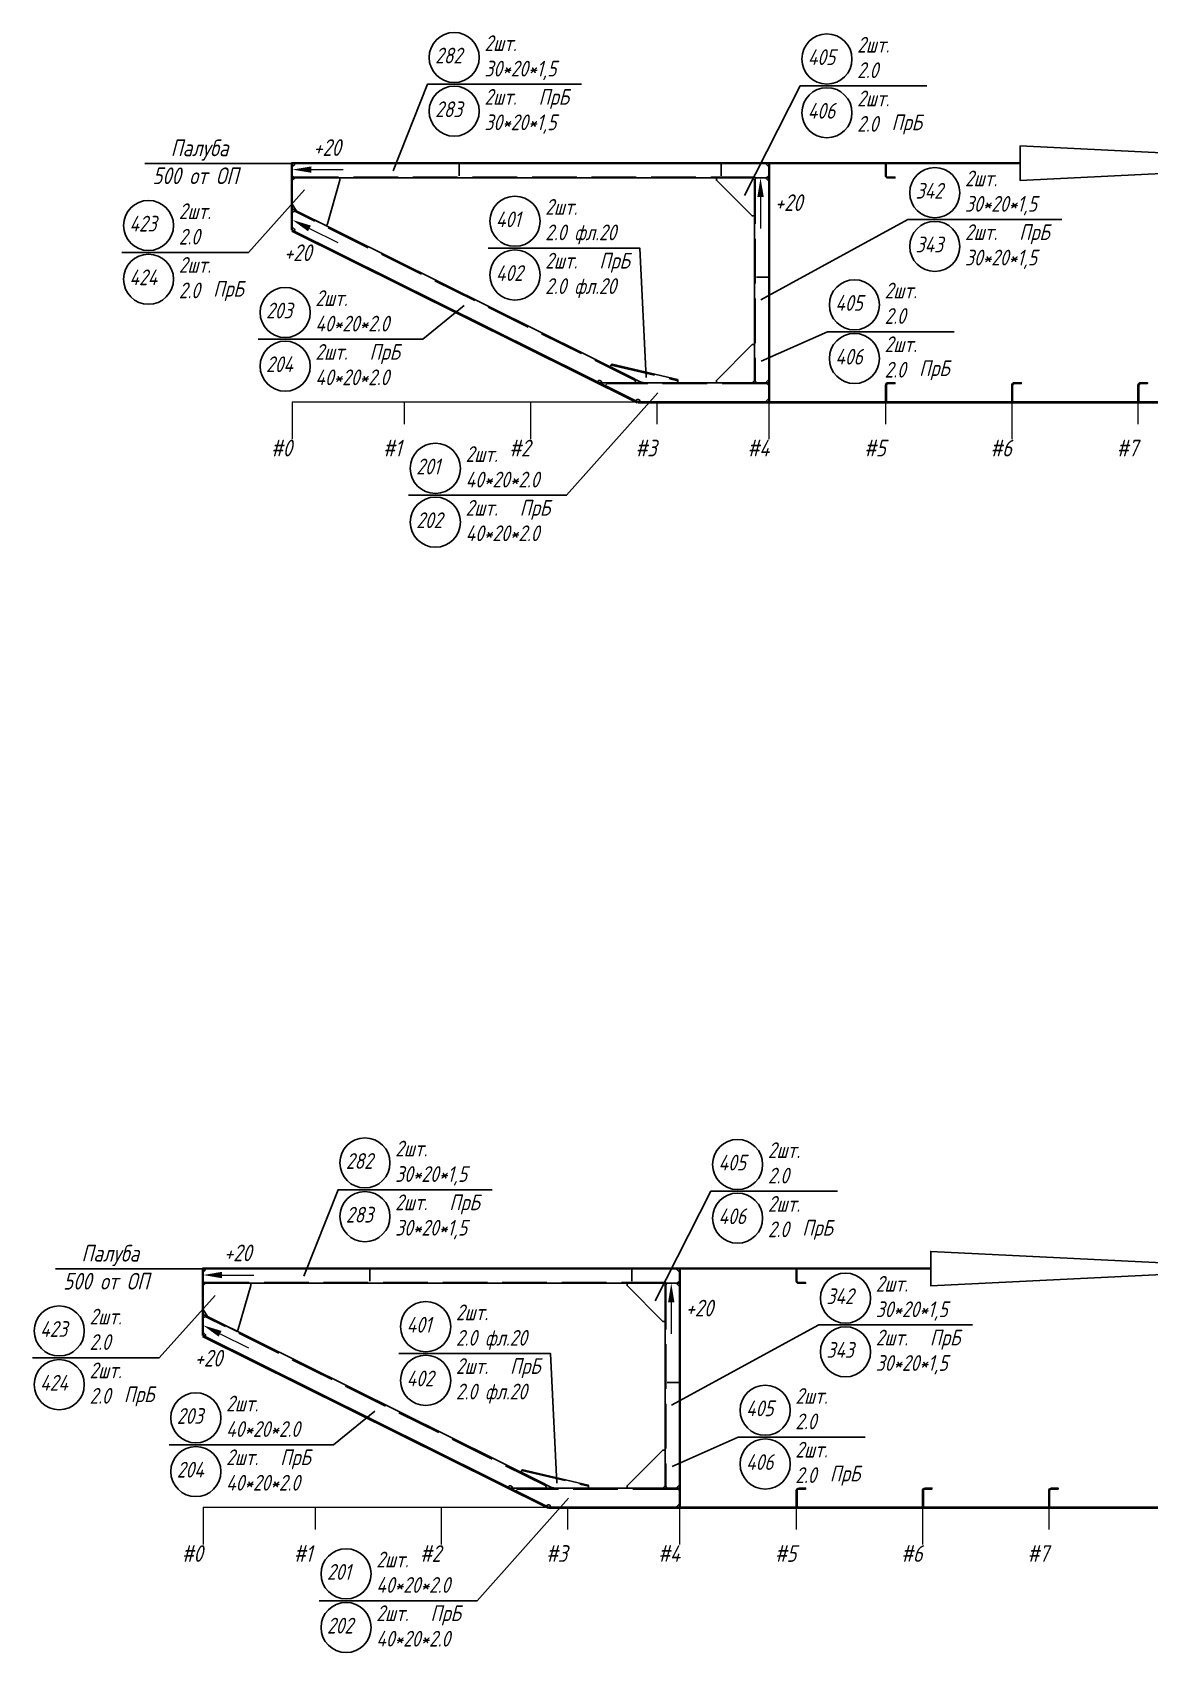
# Model space of a CAD drawing. Header units: millimetres. Extents: x 76485 to 135355, y 8208 to 18817.
# Drawn here: x 76923 to 79268, y 8353 to 11753 of the extents above; entities that cross this region are included whole.
import ezdxf
from ezdxf.enums import TextEntityAlignment as Align

# ---------------------------------------------------------------- set-up
doc = ezdxf.new("R2010")
doc.units = ezdxf.units.MM
doc.linetypes.add('Short_dashed', pattern=[5, 3.75, -1.25])
doc.layers.add('-1', color=7, linetype='Continuous')
doc.styles.get("Standard").update_dxf_attribs({"font": 'ГОСТ тип А наклонный.ttf'})
doc.styles.add('ГОСТ', font='ГОСТ тип А.ttf', dxfattribs={"oblique": 15})

# ---------------------------------------------------------------- blocks, each defined once
blk = doc.blocks.new('A$C128E1BCE')
at = {"linetype": 'Continuous', "lineweight": 9}
blk.add_line((40, 0), (106.5, 0), dxfattribs=at)
at = {"linetype": 'Continuous'}
blk.add_solid([(40, 6.7), (40, -6.7), (0, 0)], dxfattribs=at)

msp = doc.modelspace()

# ---------------------------------------------------------------- linework, layer by layer
at = {"layer": '-1', "color": 1, "lineweight": 0}
for p, q in [((77468.3, 10977.8), (82182.5, 10977.8)), ((77468.3, 10977.8), (77468.3, 10899.7)), ((77703.3, 10977.8), (77703.3, 10931)), ((77968.3, 10977.8), (77968.3, 10899.7)), ((78233.3, 10977.8), (78233.3, 10931)), ((78468.3, 10977.8), (78468.3, 10899.7)), ((78713.3, 10977.8), (78713.3, 10931)), ((78978.3, 10977.8), (78978.3, 10899.7)), ((79243.3, 10977.8), (79243.3, 10931)), ((77280.9, 8658.1), (81995.1, 8658.1)), ((77280.9, 8658.1), (77280.9, 8579.9)), ((77515.9, 8658.1), (77515.9, 8611.2)), ((77780.9, 8658.1), (77780.9, 8579.9)), ((78045.9, 8658.1), (78045.9, 8611.2)), ((78280.9, 8658.1), (78280.9, 8579.9)), ((78525.9, 8658.1), (78525.9, 8611.2)), ((78790.9, 8658.1), (78790.9, 8579.9)), ((79055.9, 8658.1), (79055.9, 8611.2))]:
    msp.add_line(p, q, dxfattribs=at)
at = {"color": 3, "ltscale": 25}
for p, q in [((78995.8, 11479.3), (77466.8, 11479.3)), ((77466.8, 11337.8), (77466.8, 11477.8)), ((78995.8, 11477.8), (77466.8, 11477.8)), ((77468.3, 11337.8), (77468.3, 11477.8)), ((77468.3, 11477.8), (77468.3, 11452.3)), ((78468.3, 11477.8), (77468.3, 11477.8)), ((77818.3, 11452.3), (77818.3, 11477.8)), ((78368.3, 11452.3), (78368.3, 11477.8)), ((78468.3, 10977.8), (78468.3, 11477.8)), ((78468.3, 11452.3), (78468.3, 11477.8)), ((78469.8, 10977.8), (78469.8, 11477.8)), ((78713.3, 11452.3), (78713.3, 11477.8)), ((78714.8, 11452.3), (78714.8, 11477.8)), ((77568.3, 11447.8), (77468.3, 11447.8)), ((77468.3, 11447.8), (77468.3, 11382.5)), ((77473.3, 11447.8), (77468.3, 11442.8)), ((78468.3, 11447.8), (78442.8, 11447.8)), ((78468.3, 11017.8), (78468.3, 11447.8)), ((77468.3, 11392.5), (77477.3, 11378)), ((77468.3, 11375.8), (77468.3, 11337.8)), ((77467.4, 11336), (78192.4, 10976)), ((77468.3, 11337.8), (78193.3, 10977.8)), ((77468.3, 11337.8), (78112.8, 11017.8)), ((78468.3, 11239.3), (78442.8, 11239.3)), ((78112.8, 11017.8), (78189.2, 11017.8)), ((78442.8, 11017.8), (78468.3, 11017.8)), ((78124.8, 11011.8), (78193.3, 10977.8)), ((78468.3, 10977.8), (78468.3, 11011.8)), ((78713.3, 10977.8), (78713.3, 11011.9)), ((78715.3, 10977.8), (78715.3, 11011.9)), ((78978.3, 10977.8), (78978.3, 11011.9)), ((78980.3, 10977.8), (78980.3, 11011.9)), ((79243.3, 10977.8), (79243.3, 11011.9)), ((79245.3, 10977.8), (79245.3, 11011.9)), ((82082.5, 10977.8), (78193.3, 10977.8)), ((78193.3, 10977.8), (78468.3, 10977.8)), ((82082.5, 10975.8), (78193.3, 10975.8)), ((78808.4, 9159.6), (77279.4, 9159.6)), ((77279.4, 9018.1), (77279.4, 9158.1)), ((78808.4, 9158.1), (77279.4, 9158.1)), ((77280.9, 9018.1), (77280.9, 9158.1)), ((77280.9, 9158.1), (77280.9, 9132.6)), ((78280.9, 9158.1), (77280.9, 9158.1)), ((77630.9, 9132.6), (77630.9, 9158.1)), ((78180.9, 9132.6), (78180.9, 9158.1)), ((78280.9, 8658.1), (78280.9, 9158.1)), ((78280.9, 9132.6), (78280.9, 9158.1)), ((78282.4, 8658.1), (78282.4, 9158.1)), ((78525.9, 9132.5), (78525.9, 9158.1)), ((78527.4, 9132.5), (78527.4, 9158.1)), ((77380.9, 9128.1), (77280.9, 9128.1)), ((77280.9, 9128.1), (77280.9, 9062.7)), ((77285.9, 9128.1), (77280.9, 9123.1)), ((78280.9, 9128.1), (78255.4, 9128.1)), ((78280.9, 8698.1), (78280.9, 9128.1)), ((77280.9, 9072.7), (77289.9, 9058.3)), ((77280.9, 9056), (77280.9, 9018.1)), ((77280, 9016.3), (78005, 8656.3)), ((77280.9, 9018.1), (78005.9, 8658.1)), ((77280.9, 9018.1), (77925.3, 8698.1)), ((78280.9, 8919.6), (78255.4, 8919.6)), ((77925.3, 8698.1), (78001.8, 8698.1)), ((77937.4, 8692.1), (78005.9, 8658.1)), ((78255.4, 8698.1), (78280.9, 8698.1)), ((78280.9, 8658.1), (78280.9, 8692.1)), ((78525.9, 8658.1), (78525.9, 8692.1)), ((78527.9, 8658.1), (78527.9, 8692.1)), ((78790.9, 8658.1), (78790.9, 8692.1)), ((78792.9, 8658.1), (78792.9, 8692.1)), ((79055.9, 8658.1), (79055.9, 8692.1)), ((79057.9, 8658.1), (79057.9, 8692.1)), ((81895.1, 8658.1), (78005.9, 8658.1)), ((78005.9, 8658.1), (78280.9, 8658.1)), ((81895.1, 8656.1), (78005.9, 8656.1))]:
    msp.add_line(p, q, dxfattribs=at)
at = {"color": 3, "linetype": 'Short_dashed', "ltscale": 25}
for p, q in [((77471.4, 11449.3), (78465.3, 11449.3)), ((78187.4, 11023.3), (77473.8, 11377.6)), ((77284, 9129.5), (78277.8, 9129.5)), ((78000, 8703.5), (77286.4, 9057.8))]:
    msp.add_line(p, q, dxfattribs=at)
at = {"color": 1, "linetype": 'Short_dashed', "ltscale": 25}
for p, q in [((78439.8, 11444.8), (78439.8, 11020.9)), ((78464.2, 11015.9), (78128.9, 11015.9)), ((78252.3, 9125), (78252.3, 8701.1)), ((78276.8, 8696.1), (77941.5, 8696.1))]:
    msp.add_line(p, q, dxfattribs=at)
at = {"color": 2, "linetype": 'Short_dashed', "ltscale": 25}
for p, q in [((78137.4, 11054.9), (78277.7, 11022.1)), ((77949.9, 8735.1), (78090.3, 8702.4))]:
    msp.add_line(p, q, dxfattribs=at)
at = {"color": 1, "ltscale": 25}
for points in [[(78075, 11644.1), (77751.8, 11644.1), (77680, 11462.6)], [(78800, 11640.8), (78534, 11640.8), (78417.6, 11410.7)], [(78442.8, 11447.8), (78438.3, 11443.3), (78438.3, 11022.4), (78442.8, 11017.8)], [(77110.1, 11291.4), (77376.1, 11291.4), (77493.6, 11422.3)], [(79083.7, 11360.3), (78760.5, 11360.3), (78451.7, 11191.8)], [(77879.3, 11300.4), (78197.7, 11300.4), (78210.7, 11028.5)], [(77396.9, 11109), (77742, 11109), (77829, 11179.7)], [(78857.8, 11124.9), (78591.8, 11124.9), (78452.7, 11063.1)], [(78468.3, 11011.8), (78462.2, 11017.9), (78130.9, 11017.9), (78124.8, 11011.8)], [(78719.3, 11017.9), (78733.2, 11017.9), (78733.2, 11015.9), (78719.3, 11015.9)], [(78984.3, 11017.9), (78998.2, 11017.9), (78998.2, 11015.9), (78984.3, 11015.9)], [(79249.3, 11017.9), (79263.2, 11017.9), (79263.2, 11015.9), (79249.3, 11015.9)], [(77712.2, 10781.7), (78043.9, 10781.7), (78235.5, 10996.8)], [(77887.6, 9324.3), (77564.3, 9324.3), (77492.6, 9142.8)], [(78612.6, 9321), (78346.6, 9321), (78230.2, 9090.9)], [(78255.4, 9128.1), (78250.8, 9123.5), (78250.8, 8702.6), (78255.4, 8698.1)], [(76922.7, 8971.6), (77188.7, 8971.6), (77306.2, 9102.6)], [(78896.3, 9040.5), (78573.1, 9040.5), (78264.3, 8872)], [(77691.8, 8980.6), (78010.3, 8980.6), (78023.3, 8708.7)], [(77209.5, 8789.2), (77554.6, 8789.2), (77641.6, 8859.9)], [(78670.4, 8805.1), (78404.4, 8805.1), (78265.3, 8743.3)], [(77524.8, 8461.9), (77856.5, 8461.9), (78048.1, 8677)], [(78280.9, 8692.1), (78274.8, 8698.1), (77943.5, 8698.1), (77937.4, 8692.1)], [(78531.9, 8698.1), (78545.8, 8698.1), (78545.8, 8696.1), (78531.9, 8696.1)], [(78796.9, 8698.1), (78810.8, 8698.1), (78810.8, 8696.1), (78796.9, 8696.1)], [(79061.9, 8698.1), (79075.8, 8698.1), (79075.8, 8696.1), (79061.9, 8696.1)]]:
    msp.add_lwpolyline(points, dxfattribs=at)
for points in [[(80468.3, 11442.4), (80468.3, 11514.7), (78995.8, 11442.4), (78995.8, 11514.7)], [(80280.9, 9122.7), (80280.9, 9195), (78808.4, 9122.7), (78808.4, 9195)]]:
    msp.add_lwpolyline(points, close=True)
for points in [[(77158.4, 11477.8), (77466.8, 11477.8)], [(76971, 9158.1), (77279.4, 9158.1)]]:
    msp.add_lwpolyline(points)
at = {"color": 3, "ltscale": 25}
for points in [[(77468.3, 11452.3), (77472.9, 11447.8), (78463.8, 11447.8), (78468.3, 11452.3)], [(77540, 11346.9), (77542.2, 11351.4), (77568.3, 11442.8), (77568.3, 11447.8)], [(78717.8, 11447.8), (78733.3, 11447.8), (78733.3, 11449.3), (78717.8, 11449.3)], [(77468.3, 11382.5), (77486.1, 11373.7), (77540, 11346.9)], [(78189.2, 11017.8), (78186.5, 11026), (77476.4, 11378.5), (77468.3, 11375.8)], [(77280.9, 9132.6), (77285.5, 9128), (78276.3, 9128), (78280.9, 9132.6)], [(77352.6, 9027.1), (77354.8, 9031.6), (77380.9, 9123.1), (77380.9, 9128.1)], [(78530.4, 9128), (78545.8, 9128), (78545.8, 9129.5), (78530.4, 9129.5)], [(77280.9, 9062.7), (77298.7, 9053.9), (77352.6, 9027.1)], [(78001.8, 8698.1), (77999.1, 8706.2), (77289, 9058.8), (77280.9, 9056)]]:
    msp.add_lwpolyline(points, dxfattribs=at)
at = {"color": 2, "ltscale": 25}
for points in [[(78433.3, 11447.8), (78358.3, 11447.8), (78358.3, 11442.8), (78433.3, 11367.8), (78438.3, 11367.8), (78438.3, 11442.8), (78433.3, 11447.8)], [(78433.3, 11017.8), (78358.3, 11017.8), (78358.3, 11022.8), (78433.3, 11097.8), (78438.3, 11097.8), (78438.3, 11022.8), (78433.3, 11017.8)], [(78277.7, 11022.8), (78277.7, 11017.8), (78207.7, 11017.8), (78198.2, 11020), (78135.5, 11051), (78137.7, 11055.5)], [(78137.7, 11055.5), (78139.3, 11056.5), (78276.7, 11024.4), (78277.7, 11022.8)], [(78245.9, 9128.1), (78170.9, 9128.1), (78170.9, 9123.1), (78245.9, 9048.1), (78250.9, 9048.1), (78250.9, 9123.1), (78245.9, 9128.1)], [(78245.9, 8698.1), (78170.9, 8698.1), (78170.9, 8703.1), (78245.9, 8778.1), (78250.9, 8778.1), (78250.9, 8703.1), (78245.9, 8698.1)], [(78090.3, 8703.1), (78090.3, 8698.1), (78020.3, 8698.1), (78010.8, 8700.3), (77948, 8731.2), (77950.3, 8735.7)], [(77950.3, 8735.7), (77951.8, 8736.7), (78089.3, 8704.6), (78090.3, 8703.1)]]:
    msp.add_lwpolyline(points, dxfattribs=at)
at = {"color": 1, "ltscale": 25}
for centre in [(77808.1, 11700.4), (78590.4, 11697.1), (77808.1, 11587.7), (78590.4, 11584.4), (78816.8, 11416.6), (77166.5, 11347.8), (77935.6, 11356.7), (78816.8, 11303.9), (77935.6, 11244), (77166.5, 11235), (78648.1, 11181.3), (77453.2, 11165.3), (78648.1, 11068.6), (77453.2, 11052.6), (77768.5, 10838.1), (77768.5, 10725.3), (77620.7, 9380.6), (78402.9, 9377.3), (77620.7, 9267.9), (78402.9, 9264.6), (78629.4, 9096.8), (76979.1, 9028), (77748.2, 9037), (78629.4, 8984.1), (77748.2, 8924.2), (76979.1, 8915.3), (78460.7, 8861.5), (77265.8, 8845.6), (77265.8, 8732.8), (78460.7, 8748.8), (77581.1, 8518.3), (77581.1, 8405.6)]:
    msp.add_circle(centre, 52.6, dxfattribs=at)
at = {"color": 3, "ltscale": 25}
for centre, radius, start, end in [((77468.3, 11477.8), 5, 270.0022, 0.012), ((78468.3, 11477.8), 5, 179.988, 269.9978), ((78468.3, 11447.8), 5, 179.9881, 269.9982), ((78717.8, 11452.3), 4.5, 179.9814, 269.9967), ((78717.8, 11452.3), 3, 179.998, 269.9993), ((77468.3, 11337.8), 5, 333.5813, 89.9963), ((78112.8, 11017.8), 5, 0.0029, 153.5907), ((78468.3, 11017.8), 5, 90.0022, 180.012), ((78719.3, 11011.9), 6, 90.0007, 180.002), ((78984.3, 11011.9), 6, 90.0007, 180.002), ((79249.3, 11011.9), 6, 90.0007, 180.002), ((78193.3, 10977.8), 5, 359.9826, 153.605), ((78468.3, 10977.8), 5, 90.0013, 180.0118), ((78719.3, 11011.9), 4, 89.9982, 179.9895), ((78984.3, 11011.9), 4, 89.9982, 179.9895), ((79249.3, 11011.9), 4, 89.9982, 179.9895), ((77280.9, 9158.1), 5, 270.0022, 0.012), ((78280.9, 9158.1), 5, 179.988, 269.9978), ((78280.9, 9128.1), 5, 179.9881, 269.9982), ((78530.4, 9132.5), 4.5, 179.9814, 269.9967), ((78530.4, 9132.5), 3, 179.998, 269.9993), ((77280.9, 9018.1), 5, 333.5813, 89.9963), ((77925.3, 8698.1), 5, 0.0029, 153.5907), ((78280.9, 8698.1), 5, 90.0022, 180.012), ((78531.9, 8692.1), 6, 90.0007, 180.002), ((78531.9, 8692.1), 4, 89.9982, 179.9895), ((78796.9, 8692.1), 6, 90.0007, 180.002), ((78796.9, 8692.1), 4, 89.9982, 179.9895), ((79061.9, 8692.1), 6, 90.0007, 180.002), ((79061.9, 8692.1), 4, 89.9982, 179.9895), ((78005.9, 8658.1), 5, 359.9826, 153.605), ((78280.9, 8658.1), 5, 90.0013, 180.0118)]:
    msp.add_arc(centre, radius, start, end, dxfattribs=at)

# ---------------------------------------------------------------- block references
at = {"xscale": -1}
for p, rotation in [((77468.3, 11465.1), 180), ((78451.1, 11447.8), 89.99999999999999), ((77468.3, 11359.5), 153.5932938546056), ((77280.9, 9145.3), 180), ((78263.7, 9128.1), 89.99999999999997), ((77280.9, 9039.8), 153.5932938546056)]:
    msp.add_blockref('A$C128E1BCE', p, dxfattribs=dict(at, rotation=rotation))

# ---------------------------------------------------------------- texts
at = {"layer": '-1', "color": 1, "lineweight": 0, "style": 'ГОСТ', "oblique": 15}
for p in [(77422.8, 10863.2), (77235.4, 8543.4)]:
    msp.add_text('#0', height=35, dxfattribs=at).set_placement(p)
for s, p in [('#1', (77657.8, 10863.2)), ('#2', (77922.8, 10863.2)), ('#3', (78187.6, 10863.2)), ('#4', (78422.8, 10863.2)), ('#5', (78667.8, 10863.2)), ('#6', (78932.8, 10863.2)), ('#7', (79197.8, 10863.2)), ('#1', (77470.4, 8543.4)), ('#2', (77735.4, 8543.4)), ('#3', (78000.2, 8543.4)), ('#4', (78235.4, 8543.4)), ('#5', (78480.4, 8543.4)), ('#6', (78745.4, 8543.4)), ('#7', (79010.4, 8543.4))]:
    msp.add_text(s, height=35, rotation=360, dxfattribs=at).set_placement(p)
at = {"color": 7, "ltscale": 25, "style": 'ГОСТ', "oblique": 15}
for p in [(77871.5, 11713.9), (78653.8, 11710.6), (77871.5, 11601.2), (78653.8, 11597.9), (78880.2, 11430.1), (77229.9, 11361.3), (77999, 11370.3), (78880.2, 11317.4), (77999, 11257.5), (77229.9, 11248.6), (78711.5, 11194.8), (77516.6, 11178.9), (77516.6, 11066.1), (78711.5, 11082.1), (77831.9, 10851.6), (77831.9, 10738.9), (77684.1, 9394.2), (78466.4, 9390.9), (77684.1, 9281.4), (78466.4, 9278.1), (78692.8, 9110.4), (77811.6, 9050.5), (77042.5, 9041.5), (78692.8, 8997.6), (77042.5, 8928.8), (77811.6, 8937.8), (77329.2, 8859.1), (78524.1, 8875), (77329.2, 8746.4), (78524.1, 8762.3), (77644.5, 8531.8), (77644.5, 8419.1)]:
    msp.add_text('2шт.', height=33, dxfattribs=at).set_placement(p)
at = {"color": 1, "ltscale": 25, "style": 'ГОСТ', "oblique": 15}
for s, p in [('282', (77768, 11687.9)), ('405', (78550.2, 11684.6)), ('30*20*1,5', (77871.5, 11660.5)), ('2.0', (78653.8, 11657.2)), ('283', (77768, 11575.2)), ('406', (78550.2, 11571.9)), ('30*20*1,5', (77871.5, 11547.8)), ('2.0', (78653.8, 11544.5)), ('342', (78776.7, 11404.1)), ('30*20*1,5', (78880.2, 11376.7)), ('423', (77126.3, 11335.2)), ('401', (77895.5, 11344.2)), ('2.0', (77229.9, 11307.8)), ('2.0 фл.20', (77999, 11316.8)), ('343', (78776.7, 11291.4)), ('30*20*1,5', (78880.2, 11264)), ('424', (77126.3, 11222.5)), ('402', (77895.5, 11231.5)), ('2.0', (77229.9, 11195.1)), ('2.0 фл.20', (77999, 11204.1)), ('405', (78608, 11168.8)), ('203', (77413.1, 11152.8)), ('40*20*2.0', (77516.6, 11125.4)), ('2.0', (78711.5, 11141.4)), ('406', (78608, 11056)), ('204', (77413.1, 11040.1)), ('2.0', (78711.5, 11028.6)), ('40*20*2.0', (77516.6, 11012.7)), ('201', (77728.4, 10825.5)), ('40*20*2.0', (77831.9, 10798.1)), ('202', (77728.4, 10712.8)), ('40*20*2.0', (77831.9, 10685.4)), ('282', (77580.6, 9368.1)), ('405', (78362.8, 9364.8)), ('30*20*1,5', (77684.1, 9340.7)), ('2.0', (78466.4, 9337.4)), ('283', (77580.6, 9255.4)), ('406', (78362.8, 9252.1)), ('30*20*1,5', (77684.1, 9228)), ('2.0', (78466.4, 9224.7)), ('342', (78589.3, 9084.3)), ('30*20*1,5', (78692.8, 9056.9)), ('423', (76938.9, 9015.5)), ('401', (77708.1, 9024.4)), ('2.0', (77042.5, 8988.1)), ('2.0 фл.20', (77811.6, 8997)), ('343', (78589.3, 8971.6)), ('30*20*1,5', (78692.8, 8944.2)), ('402', (77708.1, 8911.7)), ('424', (76938.9, 8902.7)), ('2.0', (77042.5, 8875.3)), ('2.0 фл.20', (77811.6, 8884.3)), ('405', (78420.6, 8849)), ('203', (77225.7, 8833)), ('2.0', (78524.1, 8821.6)), ('40*20*2.0', (77329.2, 8805.6)), ('204', (77225.7, 8720.3)), ('406', (78420.6, 8736.3)), ('2.0', (78524.1, 8708.9)), ('40*20*2.0', (77329.2, 8692.9)), ('201', (77541, 8505.8)), ('40*20*2.0', (77644.5, 8478.4)), ('202', (77541, 8393)), ('40*20*2.0', (77644.5, 8365.6))]:
    msp.add_text(s, height=33, dxfattribs=at).set_placement(p)
at = {"color": 6, "ltscale": 25, "style": 'ГОСТ', "oblique": 15}
for p in [(77985.3, 11601.2), (78726.2, 11547.8), (78994.1, 11317.4), (78112.8, 11257.5), (77302.3, 11198.4), (77630.4, 11066.1), (78784, 11031.9), (77945.7, 10738.9), (77797.9, 9281.4), (78538.8, 9228), (78806.6, 8997.6), (77925.4, 8937.8), (77114.9, 8878.6), (77443, 8746.4), (78596.6, 8712.2), (77758.3, 8419.1)]:
    msp.add_text('ПрБ', height=33, dxfattribs=at).set_placement(p)
at = {"color": 7, "style": 'ГОСТ', "oblique": 15}
for s, p in [('Палуба', (77273.4, 11493.2)), ('500 от ОП', (77264.8, 11434.6)), ('Палуба', (77086, 9173.5)), ('500 от ОП', (77077.4, 9114.8))]:
    msp.add_text(s, height=35, dxfattribs=at).set_placement(p, align=Align.CENTER)
at = {"linetype": 'Continuous', "char_height": 35, "attachment_point": 5}
for insert in [(77541.1, 11511.4), (78510, 11395.7), (77479.6, 11290.6), (77353.7, 9191.7), (78322.6, 9075.9), (77292.2, 8970.8)]:
    msp.add_mtext('\\A1;+20', dxfattribs=dict(at, insert=insert))

doc.saveas('drawing.dxf')
